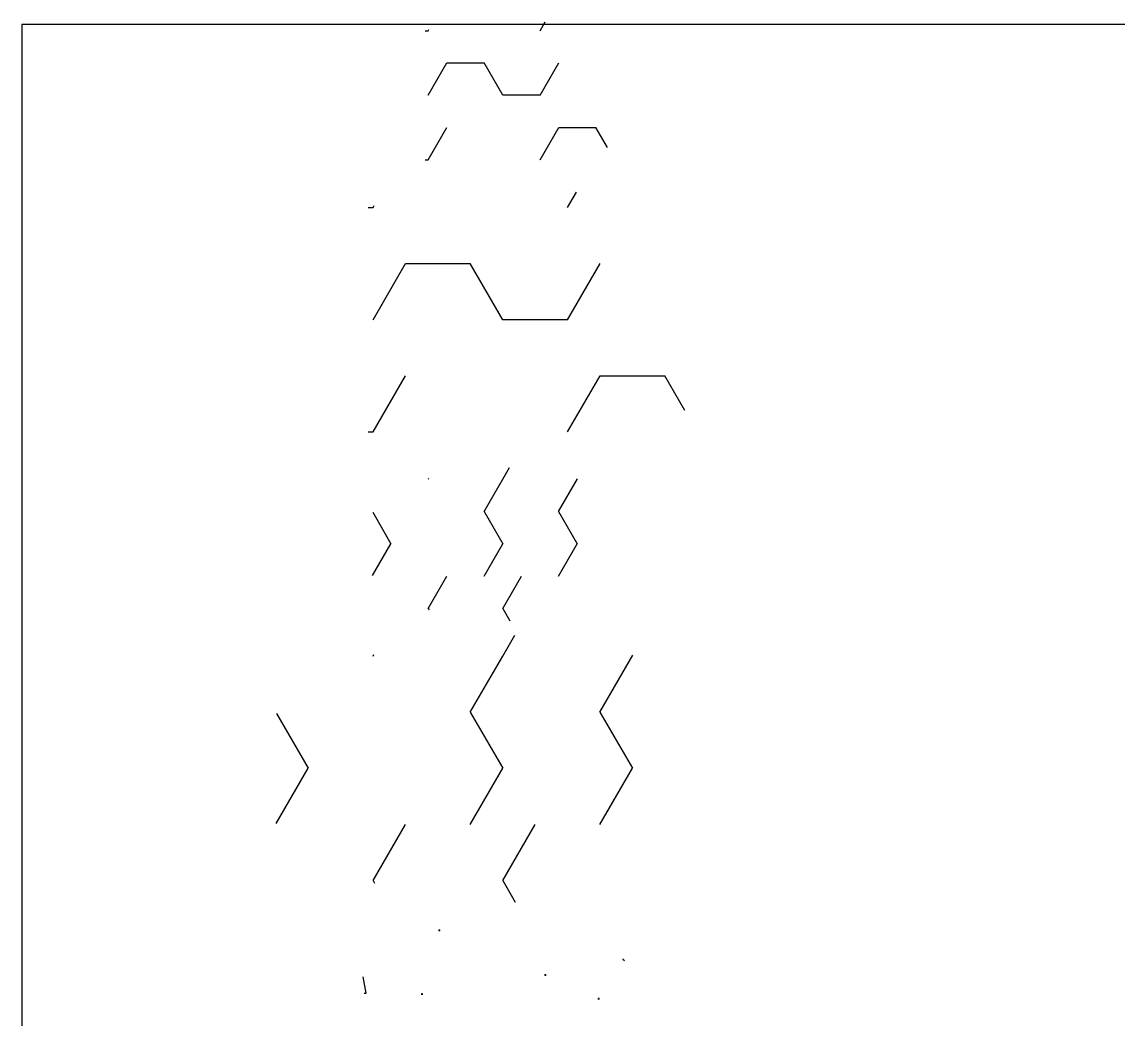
# Model space of a CAD drawing. Header units: metres. Extents: x -77 to 448, y 4806 to 5239.
# Drawn here: x -36.938 to -32.058, y 4941.883 to 4946.324 of the extents above; entities that cross this region are included whole.
import ezdxf
from ezdxf.enums import TextEntityAlignment as Align

# ---------------------------------------------------------------- set-up
doc = ezdxf.new("R2010")
doc.units = ezdxf.units.M
doc.layers.add('V-WE-VH-OPENVERHARDING_STRAATBAKSTEEN-S', color=90, linetype='Continuous', lineweight=25)
doc.styles.add('NLCS-ISO', font='NLCS-ISO.ttf')

# ---------------------------------------------------------------- blocks, each defined once
blk = doc.blocks.new('SVH-FUNDERING_GRANULAAT_PUIN_KL-SO')
for p, q in [((-1.428, 1.403), (-1.391, 1.403)), ((-1.41, 1.422), (-1.41, 1.385)), ((2.677, 0.758), (2.693, 0.764)), ((2.678, 0.758), (2.716, 0.732)), ((-3.036, 0.001), (-3.103, 0.366)), ((0.931, 0.406), (0.968, 0.406)), ((0.948, 0.425), (0.948, 0.388)), ((-3.082, 0.004), (-3.036, 0)), ((-1.813, -0.019), (-1.776, -0.019)), ((-1.795, 0), (-1.795, -0.037)), ((2.118, -0.125), (2.155, -0.125)), ((2.135, -0.106), (2.135, -0.143))]:
    blk.add_line(p, q)
at = {"style": 'NLCS-ISO'}
blk.add_attdef('KLEUR', text='', height=1.8, dxfattribs=at).set_placement((4.25, 0), align=Align.MIDDLE_LEFT)
blk = doc.blocks.new('SVH-FUNDERING_GRANULAAT_SINTELS-SO')
for p, q in [((0.004, 2.509), (0.271, 2.971)), ((-2.883, 2.509), (-2.862, 2.545)), ((-0.718, 1.259), (0.004, 2.509)), ((2.169, 1.259), (2.904, 2.531)), ((-5.031, 1.23), (-4.326, 0.009)), ((-0.718, 1.259), (0.004, 0.009)), ((2.169, 1.259), (2.891, 0.009)), ((-5.037, -1.222), (-4.326, 0.009)), ((-0.718, -1.241), (0.004, 0.009)), ((2.169, -1.241), (2.891, 0.009)), ((-2.883, -2.491), (-2.161, -1.241)), ((0.004, -2.491), (0.726, -1.241)), ((-2.883, -2.491), (-2.849, -2.549)), ((0.004, -2.491), (0.281, -2.971))]:
    blk.add_line(p, q)
at = {"style": 'NLCS-ISO'}
blk.add_attdef('KLEUR', text='', height=1.8, dxfattribs=at).set_placement((6.525, 0), align=Align.MIDDLE_LEFT)
blk = doc.blocks.new('SVH-FUNDERING_GRANULAAT_SINTELS_KL-SO')
for p, q in [((0.004, 1.447), (0.158, 1.712)), ((-1.656, 1.447), (-1.644, 1.467)), ((-0.411, 0.728), (0.004, 1.447)), ((1.249, 0.728), (1.671, 1.459)), ((-2.891, 0.711), (-2.486, 0.009)), ((-0.411, 0.728), (0.004, 0.009)), ((1.249, 0.728), (1.664, 0.009)), ((-2.895, -0.699), (-2.486, 0.009)), ((-0.411, -0.71), (0.004, 0.009)), ((1.249, -0.71), (1.664, 0.009)), ((-1.656, -1.429), (-1.241, -0.71)), ((0.004, -1.429), (0.419, -0.71)), ((-1.656, -1.429), (-1.637, -1.462)), ((0.004, -1.429), (0.163, -1.705))]:
    blk.add_line(p, q)
at = {"style": 'NLCS-ISO'}
blk.add_attdef('KLEUR', text='', height=1.8, dxfattribs=at).set_placement((4.254, 0.009), align=Align.MIDDLE_LEFT)
blk = doc.blocks.new('SVH-FUNDERING_OVERIG-SO')
for p, q in [((1.448, 2.5), (1.644, 2.84)), ((-2.995, 2.5), (-2.882, 2.5)), ((-2.882, 2.5), (-2.855, 2.547)), ((-2.882, 0), (-2.16, 1.25)), ((-2.16, 1.25), (-0.717, 1.25)), ((0.005, 0), (-0.717, 1.25)), ((1.448, 0), (2.17, 1.25)), ((1.448, 0), (0.005, 0)), ((-2.882, -2.5), (-2.16, -1.25)), ((1.448, -2.5), (2.17, -1.25)), ((2.17, -1.25), (3.613, -1.25)), ((4.057, -2.019), (3.613, -1.25)), ((-2.995, -2.5), (-2.882, -2.5))]:
    blk.add_line(p, q)
at = {"style": 'NLCS-ISO'}
blk.add_attdef('KLEUR', text='', height=1.8, dxfattribs=at).set_placement((6.525, 0), align=Align.MIDDLE_LEFT)
blk = doc.blocks.new('SVH-FUNDERING_OVERIG_KL-SO')
for p, q in [((-1.655, 1.437), (-1.64, 1.465)), ((0.835, 1.437), (0.947, 1.633)), ((-1.72, 1.437), (-1.655, 1.437)), ((-1.655, 0), (-1.24, 0.719)), ((-1.24, 0.719), (-0.41, 0.719)), ((0.005, 0), (-0.41, 0.719)), ((0.835, 0), (1.25, 0.719)), ((0.835, 0), (0.005, 0)), ((-1.655, -1.438), (-1.24, -0.719)), ((0.835, -1.438), (1.25, -0.719)), ((1.25, -0.719), (2.079, -0.719)), ((2.335, -1.161), (2.079, -0.719)), ((-1.72, -1.438), (-1.655, -1.438))]:
    blk.add_line(p, q)
at = {"style": 'NLCS-ISO'}
blk.add_attdef('KLEUR', text='', height=1.8, dxfattribs=at).set_placement((4.255, 0), align=Align.MIDDLE_LEFT)

msp = doc.modelspace()

# ---------------------------------------------------------------- linework, layer by layer
at = {"color": 2}
msp.add_lwpolyline([(-36.9384, 4940.5196), (-27.5289, 4940.5196), (-27.5289, 4946.3123), (-36.9384, 4946.3123)], close=True, dxfattribs=at)

# ---------------------------------------------------------------- block references
at = {"layer": 'V-WE-VH-OPENVERHARDING_STRAATBAKSTEEN-S', "xscale": 0.2, "yscale": 0.2, "zscale": 0.2}
for name, p in [('SVH-FUNDERING_OVERIG_KL-SO', (-34.7985, 4945.9979)), ('SVH-FUNDERING_OVERIG-SO', (-34.7985, 4944.9979)), ('SVH-FUNDERING_GRANULAAT_SINTELS_KL-SO', (-34.7985, 4943.9979)), ('SVH-FUNDERING_GRANULAAT_SINTELS-SO', (-34.7985, 4942.9979)), ('SVH-FUNDERING_GRANULAAT_PUIN_KL-SO', (-34.7985, 4941.9979))]:
    msp.add_blockref(name, p, dxfattribs=at)

doc.saveas('drawing.dxf')
